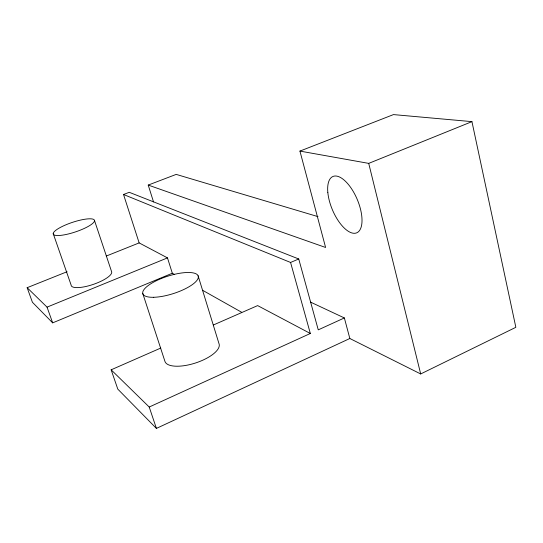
<?xml version="1.0" encoding="UTF-8"?>
<svg xmlns="http://www.w3.org/2000/svg" width="543" height="543" viewBox="0 0 543 543"><rect width="100%" height="100%" fill="white"/><g stroke="black" fill="none" stroke-linecap="round" stroke-linejoin="round"><path stroke-width="0.81" d="M310.616 302.146L344.364 317.947L349.841 338.499L420.689 373.957L515.85 327.314L471.948 121.639L393.478 114.593L299.933 151.09L325.603 247.472L148.225 185.075L153.52 201.921M160.748 348.063L111.145 369.81L117.804 389.134L156.411 428.407L349.841 338.499M111.145 369.81L149.216 407.026L310.331 333.483L290.573 262.466L123.532 194.496L139.151 242.904L167.482 257.891L172.321 273.238L174.541 274.486M344.364 317.947L318.259 329.859L298.738 258.977L129.268 192.31L123.532 194.496M213.453 324.965L257.633 305.594L310.331 333.483M290.573 262.466L298.738 258.977M67.094 271.717L27.15 287.695L32.424 302.275L52.664 322.861L172.321 273.238M27.15 287.695L47.037 307.134L167.482 257.891M299.933 151.09L368.717 163.382L471.948 121.639M106.258 256.058L139.151 242.904M148.225 185.075L176.21 174.391L317.967 216.623M202.587 290.281L241.71 312.306M47.037 307.134L52.664 322.861M53.221 233.612L71.106 285.027A21.367 6.048 -18.9 0 0 92.005 284.817A21.367 6.048 -18.9 0 0 111.709 272.009L94.502 220.499A21.706 5.009 -18.5 0 0 62.974 226.119A21.706 5.009 -18.5 0 0 64.122 234.875A21.706 5.009 -18.5 0 0 94.502 220.499M149.216 407.026L156.411 428.407M142.795 293.566L164.882 361.197A28.453 10.914 -17.9 0 0 195.589 362.968A28.453 10.914 -17.9 0 0 218.958 343.536L198.086 275.735M368.717 163.382L420.689 373.957M153.723 297.286A29.057 9.136 -17.7 0 0 198.134 278.213A29.057 9.136 -17.7 0 0 159.717 279.177A29.057 9.136 -17.7 0 0 153.723 297.286M327.843 192.609A30.584 13.453 67.1 0 0 355.516 233.191A30.584 13.453 67.1 0 0 351.151 188.163A30.584 13.453 67.1 0 0 327.843 192.609"/></g></svg>
